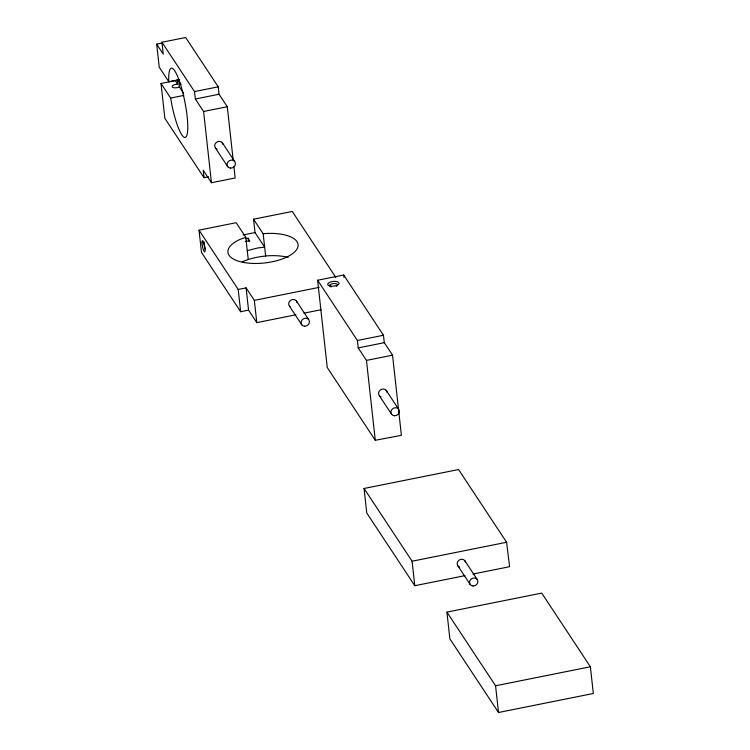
<?xml version="1.0" encoding="UTF-8"?>
<svg xmlns="http://www.w3.org/2000/svg" width="750" height="750" viewBox="0 0 750 750"><rect width="100%" height="100%" fill="white"/><g stroke="black" fill="none" stroke-linecap="round" stroke-linejoin="round"><path stroke-width="1.12" d="M249.6 241.031L248.025 238.247L245.775 238.697M183.637 93.356L179.353 86.859L179.034 80.7A4.106 1.706 -6.3 0 0 179.597 79.8M179.353 86.859L179.034 87.056A4.106 1.706 -6.3 0 1 172.219 86.888A4.106 1.706 -6.3 0 1 177.244 84.347L177.722 84.394L177.178 79.444M247.275 250.641L257.691 247.978L264.656 247.162L255.028 232.575L253.547 219.216L292.266 211.453L335.831 277.434M242.362 261.731C250.434 258.263 259.097 256.5 267.825 255.806A35.288 14.634 -6.3 0 1 288.159 257.409M295.866 314.794L256.8 322.631L248.559 310.144L240.656 311.728L201.487 252.422L199.031 230.147L236.166 222.703L245.794 237.281L239.897 239.456A35.288 14.634 -6.3 0 0 243.431 262.425A35.288 14.634 -6.3 0 0 296.222 250.153A35.288 14.634 -6.3 0 0 265.369 233.541L263.175 233.803L253.547 219.216M162.319 43.013L156.675 44.137L163.266 54.131L161.953 42.253L185.662 37.5L218.231 86.822L219.047 94.247L227.297 106.734L233.128 159.6M156.675 44.137L159.216 67.153L168.844 81.731L178.688 79.753M208.547 176.775L204.028 177.675L164.869 118.369L161.016 83.484L175.237 80.625L177.722 84.394M161.953 42.253L194.522 91.575L218.231 86.822M161.016 83.484L170.644 98.062L183.769 95.428M194.522 91.575L195.347 99L219.047 94.247M195.347 99L203.588 111.478L227.297 106.734M204.028 177.675L203.212 170.25L211.453 182.737L235.162 177.984L233.887 166.491M243.075 234.975L255.028 232.575M245.138 241.613L249.656 240.712M199.031 230.147L238.2 289.462L246.094 287.878L254.344 300.366L256.8 322.631M317.616 280.247L343.688 275.016L383.475 335.259L384.291 342.684L392.541 355.172L401.391 435.338L375.281 440.269L327.253 367.538L317.616 280.247L357.403 340.491L358.219 347.916L366.459 360.403L375.281 440.269M254.344 300.366L319.2 287.362M303.909 313.181L321.141 309.731M357.403 340.491L383.475 335.259M358.219 347.916L384.291 342.684M366.459 360.403L392.541 355.172M465.056 575.634L414.788 585.712L366.759 512.981L364.059 488.484L458.559 469.537L506.588 542.269L509.606 566.7L473.053 574.031M364.059 488.484L412.087 561.216L506.588 542.269M446.916 612.112L541.734 593.1L590.381 666.769L593.325 693.488L498.516 712.5L449.869 638.831L446.916 612.112L495.562 685.781L498.516 712.5M495.562 685.781L590.381 666.769M386.156 390.319L398.522 409.05M222.272 142.688L234.637 161.419M178.697 80.916L181.031 84.45M379.35 395.7L391.716 414.431M215.466 148.069L227.841 166.791M296.278 300.787L308.644 319.519M464.747 560.569L477.113 579.3M289.472 306.159L301.847 324.891M457.941 565.95L470.306 584.672M248.025 238.247L248.119 238.631A4.106 0.778 78.7 0 0 249.225 241.219M170.644 98.062L171.891 105.019A35.288 6.675 78.7 0 0 186.769 135.581A35.288 6.675 78.7 0 0 180.206 83.569A35.288 6.675 78.7 0 0 168.731 79.931L168.844 81.731M412.087 561.216L414.788 585.712M343.688 275.016L343.941 277.322M263.175 233.803L265.641 256.069M245.794 237.281L248.25 259.556M246.094 287.878L248.559 310.144M238.2 289.462L240.656 311.728M203.588 111.478L211.453 182.737M329.559 286.022A4.106 1.706 -6.3 0 1 333.722 283.556A4.106 1.706 -6.3 0 1 337.444 285.441M336.994 285.891A4.106 1.706 -6.3 0 1 336.309 286.294M331.359 286.931A4.106 1.706 -6.3 0 1 330.544 286.716M205.228 249.056A4.106 0.778 78.7 0 1 204.15 244.762A4.106 0.778 78.7 0 1 204.291 241.95M217.153 149.194A4.341 3.863 -33.4 0 1 216.403 142.397A4.341 3.863 -33.4 0 1 223.05 144.534M290.231 306.844A4.341 3.863 -33.4 0 1 290.878 300.169A4.341 3.863 -33.4 0 1 297.056 302.634M381.038 396.825A4.341 3.863 -33.4 0 1 380.287 390.028A4.341 3.863 -33.4 0 1 386.934 392.175M459.628 567.075A4.341 3.863 -33.4 0 1 458.878 560.278A4.341 3.863 -33.4 0 1 465.525 562.425M330.422 286.116A5.747 2.381 -6.3 0 0 339.103 283.331A5.747 2.381 -6.3 0 0 330.637 281.953A5.747 2.381 -6.3 0 0 330.422 286.116M202.012 242.756A5.747 1.087 78.7 0 0 204.469 251.85A5.747 1.087 78.7 0 0 204.197 244.228A5.747 1.087 78.7 0 0 202.012 242.756M230.578 168.112A4.341 3.863 -33.4 0 0 235.162 162.281A4.341 3.863 -33.4 0 0 227.981 161.925A4.341 3.863 -33.4 0 0 230.578 168.112M304.584 326.212A4.341 3.863 -33.4 0 0 309.169 320.381A4.341 3.863 -33.4 0 0 301.988 320.025A4.341 3.863 -33.4 0 0 304.584 326.212M394.462 415.753A4.341 3.863 -33.4 0 0 399.047 409.913A4.341 3.863 -33.4 0 0 391.856 409.556A4.341 3.863 -33.4 0 0 394.462 415.753M473.044 585.994A4.341 3.863 -33.4 0 0 477.638 580.163A4.341 3.863 -33.4 0 0 470.447 579.806A4.341 3.863 -33.4 0 0 473.044 585.994"/></g></svg>
